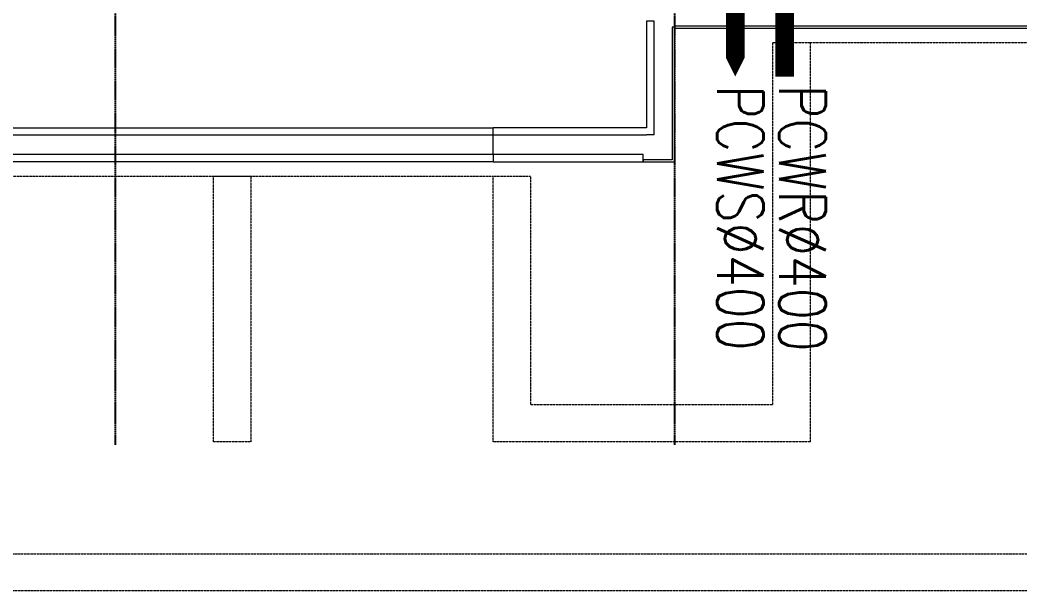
# Model space of a CAD drawing. Extents: x -3450 to 27857, y -1288 to 11880.
# Drawn here: x 747 to 2356, y -955 to -37 of the extents above; entities that cross this region are included whole.
import ezdxf
from ezdxf.enums import TextEntityAlignment as Align

# ---------------------------------------------------------------- set-up
doc = ezdxf.new("R2010")
doc.units = 0
for name, pattern in [('X-S-FAB-L20$0$COL-CEN-LIN', [3.25, 2.5, -0.25, 0.25, -0.25]), ('X-S-FAB-L20$0$HIDDEN', [0.4, 0.3, -0.1]), ('X-S-FAB-L20$0$JJP_長虛線(地下室範圍線、樓梯迴轉線、門窗開啟線)', [0.6, 0.45, -0.15])]:
    doc.linetypes.add(name, pattern=pattern)
for name, color, linetype in [('188K-SM-03-F20-MECH-EQ-Y2257103$0$01-電力-CSA', 1, 'Continuous'), ('188K-SM-03-F20-MECH-EQ-Y2257103$0$06-空調-空調', 21, 'Continuous'), ('X-S-FAB-L20$0$1_l20平面圖_1_A-OBJE-MEP', 8, 'Continuous'), ('X-S-FAB-L20$0$1_l20平面圖_1_A-WALL-EX', 8, 'Continuous'), ('X-S-FAB-L20$0$1_l20平面圖_1_A-WALL-IN', 8, 'Continuous'), ('X-S-FAB-L20$0$A-TEXT-修改說明.200K', 8, 'Continuous'), ('X-S-FAB-L20$0$BLOCK', 8, 'Continuous'), ('X-S-FAB-L20$0$CCL', 8, 'X-S-FAB-L20$0$COL-CEN-LIN'), ('X-S-FAB-L20$0$Hattch', 8, 'Continuous')]:
    doc.layers.add(name, color=color, linetype=linetype)
doc.styles.add('188K-SM-03-F20-MECH-EQ-Y2257103$0$00-AEX$0$HKEC', font='romans.shx', dxfattribs={"bigfont": 'china.shx'})

# ---------------------------------------------------------------- blocks, each defined once
blk = doc.blocks.new('X-S-FAB-L20$0$FAB2-L05')
at = {"layer": 'X-S-FAB-L20$0$CCL'}
for p, q in [((-25260, 11005), (-25260, 0)), ((-24360, 11005), (-24360, 0))]:
    blk.add_line(p, q, dxfattribs=at)
blk = doc.blocks.new('X-S-FAB-L20')
at = {"layer": 'X-S-FAB-L20$0$1_l20平面圖_1_A-OBJE-MEP', "color": 8, "lineweight": 0, "ltscale": 10, "flags": 128}
blk.add_lwpolyline([(1909.5, -70, 1), (1890.5, -70, 1)], format="xyb", close=True, dxfattribs=at)
at = {"layer": 'X-S-FAB-L20$0$1_l20平面圖_1_A-OBJE-MEP', "color": 8, "lineweight": 0, "ltscale": 10}
blk.add_circle((1900, -70), 10, dxfattribs=at)
at = {"layer": 'X-S-FAB-L20$0$1_l20平面圖_1_A-WALL-EX', "color": 6, "lineweight": 0, "ltscale": 10}
blk.add_line((6815, -46.5), (1800, -46.5), dxfattribs=at)
at = {"layer": 'X-S-FAB-L20$0$1_l20平面圖_1_A-WALL-EX', "color": 6, "lineweight": 0, "ltscale": 10, "flags": 128}
for points in [[(1800, -48.2), (1796.5, -48.2)], [(1796.5, -48.2), (1796.5, -261.5)], [(1800, -46.5), (1800, -35)], [(1800, -48.2), (1800, -46.5)], [(1800, -265), (1800, -50)], [(1800, -50), (6815, -50)], [(1750, -253), (1508.4, -253)], [(1508.4, -253), (1508.4, -265)], [(1750, -265), (1750, -253)], [(1508.4, -265), (1750, -265)], [(1796.5, -261.5), (1750, -261.5)], [(1750, -261.5), (1750, -265)], [(1750, -265), (1796.5, -265)], [(1796.5, -265), (1800, -265)]]:
    blk.add_lwpolyline(points, dxfattribs=at)
at = {"layer": 'X-S-FAB-L20$0$1_l20平面圖_1_A-WALL-EX', "color": 12, "lineweight": 0, "ltscale": 10, "flags": 128}
blk.add_lwpolyline([(1800, -50), (6815, -50)], dxfattribs=at)
blk.add_lwpolyline([(1800, -50), (6815, -50)], dxfattribs=at)
at = {"layer": 'X-S-FAB-L20$0$1_l20平面圖_1_A-WALL-EX', "color": 6, "linetype": 'X-S-FAB-L20$0$HIDDEN', "lineweight": 0, "flags": 128}
for points in [[(1508.4, -253), (668.4, -253)], [(1508.4, -265), (668.4, -265)]]:
    blk.add_lwpolyline(points, dxfattribs=at)
at = {"layer": 'X-S-FAB-L20$0$1_l20平面圖_1_A-WALL-IN', "color": 3, "lineweight": 0, "ltscale": 10, "flags": 128}
for points in [[(1767.2, -38.5), (1755, -38.5)], [(1755, -38.5), (1755, -210)], [(1767.2, -221.3), (1767.2, -38.5)], [(1755, -210), (1508.4, -210)], [(1508.4, -253), (1508.4, -210)], [(1508.4, -221.3), (1755, -221.3)], [(1767.2, -221.3), (1755, -221.3)]]:
    blk.add_lwpolyline(points, dxfattribs=at)
at = {"layer": 'X-S-FAB-L20$0$1_l20平面圖_1_A-WALL-IN', "color": 3, "linetype": 'X-S-FAB-L20$0$HIDDEN', "lineweight": 0, "flags": 128}
for points in [[(668.4, -210), (1508.4, -210)], [(668.4, -221.3), (1508.4, -221.3)]]:
    blk.add_lwpolyline(points, dxfattribs=at)
at = {"layer": 'X-S-FAB-L20$0$A-TEXT-修改說明.200K', "color": 1, "linetype": 'X-S-FAB-L20$0$JJP_長虛線(地下室範圍線、樓梯迴轉線、門窗開啟線)', "lineweight": 0}
for p, q in [((2018.4, -73), (2408.4, -73)), ((668.4, -288), (1508.4, -288))]:
    blk.add_line(p, q, dxfattribs=at)
at = {"layer": 'X-S-FAB-L20$0$Hattch', "color": 10, "linetype": 'X-S-FAB-L20$0$JJP_長虛線(地下室範圍線、樓梯迴轉線、門窗開啟線)', "lineweight": 0, "flags": 128}
for points in [[(-3449.6, -895), (2408.4, -895), (2408.4, -73), (2468.4, -73), (2468.4, -955), (-3449.6, -955)], [(1508.4, -715), (1508.4, -288), (1568.4, -288), (1568.4, -655), (1958.4, -655), (1958.4, -73), (2018.4, -73), (2018.4, -715)], [(1058.4, -655), (1058.4, -288), (1118.4, -288), (1118.4, -715), (1058.4, -715)]]:
    blk.add_lwpolyline(points, close=True, dxfattribs=at)
at = {"layer": 'X-S-FAB-L20$0$BLOCK'}
blk.add_blockref('X-S-FAB-L20$0$FAB2-L05', (26160, -720), dxfattribs=at)
blk = doc.blocks.new('188K-SM-03-F20-MECH-EQ-Y2257103')
at = {"layer": '188K-SM-03-F20-MECH-EQ-Y2257103$0$01-電力-CSA', "color": 3, "ltscale": 1000, "elevation": -60}
blk.add_lwpolyline([(1897.937, 32.31, 30, 30, 0), (1897.937, -67.69, 60, 0, 0), (1897.937, -127.69, 0, 0, 0)], format="xyseb", dxfattribs=at)
at = {"layer": '188K-SM-03-F20-MECH-EQ-Y2257103$0$01-電力-CSA', "color": 217, "ltscale": 1000, "true_color": 0x93278f, "elevation": -60}
blk.add_lwpolyline([(1977.301, -127.69, 30, 30, 0), (1977.301, -27.69, 60, 0, 0), (1977.301, 32.31, 0, 0, 0)], format="xyseb", dxfattribs=at)
at = {"layer": '188K-SM-03-F20-MECH-EQ-Y2257103$0$06-空調-空調', "ltscale": 1000, "style": '188K-SM-03-F20-MECH-EQ-Y2257103$0$00-AEX$0$HKEC', "width": 0.8}
for s, p in [('PCWS%%C400', (1846.14, -141.489, -120)), ('PCWR%%C400', (1946.329, -140.9, -120))]:
    blk.add_text(s, height=75, rotation=270, dxfattribs=at).set_placement(p, align=Align.BOTTOM_LEFT)

msp = doc.modelspace()

# ---------------------------------------------------------------- block references
for name in ['X-S-FAB-L20', '188K-SM-03-F20-MECH-EQ-Y2257103']:
    msp.add_blockref(name, (0, 0))

doc.saveas('drawing.dxf')
